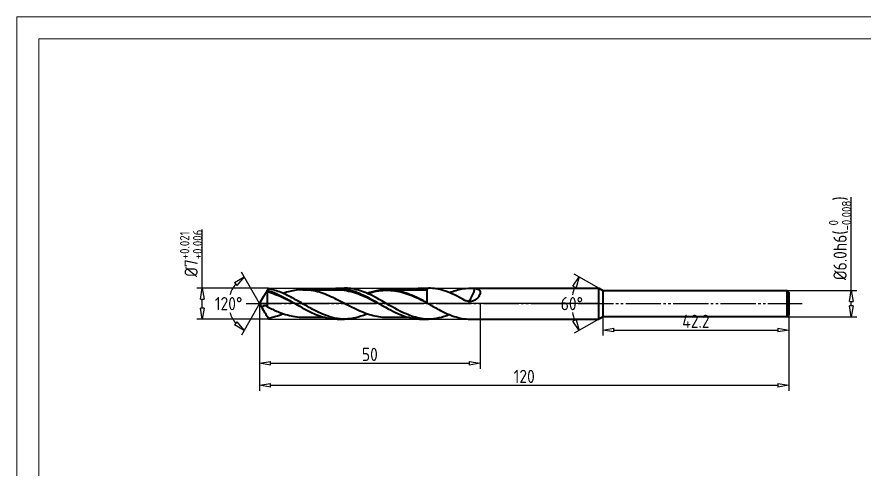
# Model space of a CAD drawing. Header units: millimetres. Extents: x 3803 to 4100, y 1247 to 1457.
# Drawn here: x 3808 to 4000.1, y 1349 to 1451.5 of the extents above; entities that cross this region are included whole.
import ezdxf
from ezdxf.enums import TextEntityAlignment as Align

# ---------------------------------------------------------------- set-up
doc = ezdxf.new("R2010")
doc.units = ezdxf.units.MM
doc.linetypes.add('JIS_09_08', pattern=[10.75, 8, -0.55, 0.55, -0.55, 0.55, -0.55])
for name, color, linetype in [('中心线', 2, 'JIS_09_08'), ('图框', 7, 'Continuous'), ('标注', 3, 'Continuous')]:
    doc.layers.add(name, color=color, linetype=linetype)
doc.layers.add('轮廓', color=4, linetype='Continuous', lineweight=35)
doc.styles.add('工程字', font='gbenor.shx', dxfattribs={"bigfont": 'gbcbig.shx'})
doc.styles.add('样式 1', font='simsunb.ttf')
doc.dimstyles.new('ZQH', dxfattribs={"dimtxt": 3, "dimasz": 2.5, "dimexe": 1.25, "dimexo": 0, "dimgap": 0.5, "dimtad": 1, "dimdec": 3, "dimdsep": 46, "dimtxsty": '工程字', "dimblk": 'CLOSEDBLANK', "dimcen": -0.8, "dimclrd": 3, "dimclre": 3, "dimclrt": 3, "dimadec": 1, "dimazin": 2, "dimtfac": 1, "dimtdec": 3, "dimtofl": 0, "dimtmove": 0, "dimatfit": 3, "dimldrblk": 'CLOSEDBLANK', "dimfxl": 1, "dimtolj": 1, "dimtzin": 0, "dimarcsym": 0})
doc.dimstyles.new('ZQV', dxfattribs={"dimtxt": 3, "dimasz": 2.5, "dimexe": 1.25, "dimexo": 0, "dimgap": 0.5, "dimtad": 1, "dimtih": 1, "dimtoh": 1, "dimdec": 3, "dimdsep": 46, "dimtxsty": '工程字', "dimblk": 'CLOSEDBLANK', "dimcen": -0.8, "dimclrd": 3, "dimclre": 3, "dimclrt": 3, "dimadec": 1, "dimazin": 2, "dimtfac": 1, "dimtdec": 3, "dimtofl": 0, "dimtmove": 0, "dimatfit": 3, "dimldrblk": 'CLOSEDBLANK', "dimfxl": 1, "dimtolj": 1, "dimtzin": 0, "dimarcsym": 0})

# ---------------------------------------------------------------- blocks, each defined once
blk = doc.blocks.new('TYFrame')
at = {"layer": '图框', "lineweight": 9}
for p, q in [((5, 5), (5, 205)), ((5, 205), (292, 205)), ((10, 10), (10, 200)), ((10, 200), (287, 200))]:
    blk.add_line(p, q, dxfattribs=at)
at = {"layer": '图框', "style": '样式 1', "flags": 1}
for tag, height, p in [('被加工材料', 1.2, (258.35, 62.06)), ('工件类型', 1.2, (258.35, 58.88)), ('刀具材料', 1.2, (258.35, 55.95)), ('冷却', 1.2, (258.35, 52.93)), ('涂层', 1.2, (258.35, 49.72)), ('孔公差', 1.2, (258.35, 46.73)), ('通孔', 1.2, (258.35, 43.61)), ('设计', 1.73, (215.5, 38.5)), ('刀具名称', 1.73, (264.42, 38.5)), ('设计日期', 1.73, (215.5, 30)), ('刀具编号', 1.73, (264.42, 30)), ('客户名称', 1.73, (264.42, 23.5)), ('审核', 1.73, (215.5, 21.8)), ('客户编号', 1.73, (264.42, 20)), ('审核日期', 1.73, (215.5, 14)), ('图号', 1.73, (264.42, 14, 30))]:
    blk.add_attdef(tag, text='', height=height, dxfattribs=at).set_placement(p, align=Align.MIDDLE_CENTER)
blk = doc.blocks.new('_ClosedBlank')
at = {"color": 0, "linetype": 'ByBlock', "lineweight": -2}
for p, q in [((-1, 0.167), (0, 0)), ((-1, 0.167), (-1, -0.167)), ((0, 0), (-1, -0.167))]:
    blk.add_line(p, q, dxfattribs=at)
blk = doc.blocks.new('*D7')
at = {"layer": 'Defpoints', "color": 0, "transparency": 16777216}
for p in [(3940.82, 1386.51), (3983.02, 1386.51), (3983.02, 1380.51)]:
    blk.add_point(p, dxfattribs=at)
at = {"layer": '标注', "color": 3, "lineweight": -2, "transparency": 16777216}
for p, q in [((3940.82, 1386.51), (3940.82, 1379.26)), ((3983.02, 1386.51), (3983.02, 1379.26)), ((3943.32, 1380.51), (3980.52, 1380.51))]:
    blk.add_line(p, q, dxfattribs=at)
at = {"layer": '标注', "color": 3, "lineweight": -2, "transparency": 16777216, "xscale": 2.5, "yscale": 2.5, "zscale": 2.5, "rotation": 180}
blk.add_blockref('_ClosedBlank', (3940.82, 1380.51), dxfattribs=at)
at = {"layer": '标注', "color": 3, "lineweight": -2, "transparency": 16777216, "xscale": 2.5, "yscale": 2.5, "zscale": 2.5}
blk.add_blockref('_ClosedBlank', (3983.02, 1380.51), dxfattribs=at)
at = {"layer": '标注', "color": 3, "transparency": 16777216, "insert": (3961.92, 1382.51), "char_height": 3, "attachment_point": 5, "style": '工程字'}
blk.add_mtext('\\A1;42.2', dxfattribs=at)
blk = doc.blocks.new('*D8')
at = {"layer": 'Defpoints', "color": 0, "transparency": 16777216}
for p in [(3982.15, 1389.51), (3997.15, 1389.51), (3982.15, 1383.51)]:
    blk.add_point(p, dxfattribs=at)
at = {"layer": '标注', "color": 3, "lineweight": -2, "transparency": 16777216}
for p, q in [((3997.15, 1389.51), (3997.15, 1410.64)), ((3982.15, 1389.51), (3998.4, 1389.51)), ((3997.15, 1386.01), (3997.15, 1387.01)), ((3982.15, 1383.51), (3998.4, 1383.51))]:
    blk.add_line(p, q, dxfattribs=at)
at = {"layer": '标注', "color": 3, "lineweight": -2, "transparency": 16777216, "xscale": 2.5, "yscale": 2.5, "zscale": 2.5}
for p, rotation in [((3997.15, 1389.51), 90), ((3997.15, 1383.51), 270)]:
    blk.add_blockref('_ClosedBlank', p, dxfattribs=dict(at, rotation=rotation))
at = {"layer": '标注', "color": 3, "transparency": 16777216, "insert": (3994.62, 1401.33), "char_height": 3, "attachment_point": 5, "rotation": 90, "style": '工程字'}
blk.add_mtext('\\A1;%%C6.0h6({\\H0.7x;\\S 0^ -0.008;})', dxfattribs=at)
blk = doc.blocks.new('*D9')
at = {"layer": 'Defpoints', "color": 0, "transparency": 16777216}
for p in [(3934, 1388.63), (3939.95, 1390.01), (3940.82, 1389.51), (3939.95, 1383.01), (3940.82, 1383.51)]:
    blk.add_point(p, dxfattribs=at)
at = {"layer": '标注', "color": 3, "lineweight": -2, "transparency": 16777216}
for p, q in [((3939.95, 1390.01), (3934.37, 1393.23)), ((3939.95, 1383.01), (3934.37, 1379.79))]:
    blk.add_line(p, q, dxfattribs=at)
for start, end in [(161.7653, 170.5617), (189.4383, 198.2347)]:
    blk.add_arc((3946.01, 1386.51), 12.2, start, end, dxfattribs=at)
at = {"layer": '标注', "color": 3, "lineweight": -2, "transparency": 16777216, "xscale": 2.5, "yscale": 2.5, "zscale": 2.5}
for p, rotation in [((3935.45, 1392.61), 65.88265104258832), ((3935.45, 1380.41), 294.1173489574117)]:
    blk.add_blockref('_ClosedBlank', p, dxfattribs=dict(at, rotation=rotation))
at = {"layer": '标注', "color": 3, "transparency": 16777216, "insert": (3933.82, 1386.51), "char_height": 3, "attachment_point": 5, "style": '工程字'}
blk.add_mtext('\\A1;60°', dxfattribs=at)
blk = doc.blocks.new('*D10')
at = {"layer": 'Defpoints', "color": 0, "transparency": 16777216}
for p in [(3863.02, 1386.51), (3913.02, 1386.51), (3913.02, 1373.01)]:
    blk.add_point(p, dxfattribs=at)
at = {"layer": '标注', "color": 3, "lineweight": -2, "transparency": 16777216}
for p, q in [((3863.02, 1386.51), (3863.02, 1371.76)), ((3913.02, 1386.51), (3913.02, 1371.76)), ((3865.52, 1373.01), (3910.52, 1373.01))]:
    blk.add_line(p, q, dxfattribs=at)
at = {"layer": '标注', "color": 3, "lineweight": -2, "transparency": 16777216, "xscale": 2.5, "yscale": 2.5, "zscale": 2.5, "rotation": 180}
blk.add_blockref('_ClosedBlank', (3863.02, 1373.01), dxfattribs=at)
at = {"layer": '标注', "color": 3, "lineweight": -2, "transparency": 16777216, "xscale": 2.5, "yscale": 2.5, "zscale": 2.5}
blk.add_blockref('_ClosedBlank', (3913.02, 1373.01), dxfattribs=at)
at = {"layer": '标注', "color": 3, "transparency": 16777216, "insert": (3888.02, 1375.01), "char_height": 3, "attachment_point": 5, "style": '工程字'}
blk.add_mtext('\\A1;50', dxfattribs=at)
blk = doc.blocks.new('*D11')
at = {"layer": 'Defpoints', "color": 0, "transparency": 16777216}
for p in [(3863.02, 1386.51), (3983.02, 1386.51), (3983.02, 1368.01)]:
    blk.add_point(p, dxfattribs=at)
at = {"layer": '标注', "color": 3, "lineweight": -2, "transparency": 16777216}
for p, q in [((3863.02, 1386.51), (3863.02, 1366.76)), ((3983.02, 1386.51), (3983.02, 1366.76)), ((3865.52, 1368.01), (3980.52, 1368.01))]:
    blk.add_line(p, q, dxfattribs=at)
at = {"layer": '标注', "color": 3, "lineweight": -2, "transparency": 16777216, "xscale": 2.5, "yscale": 2.5, "zscale": 2.5, "rotation": 180}
blk.add_blockref('_ClosedBlank', (3863.02, 1368.01), dxfattribs=at)
at = {"layer": '标注', "color": 3, "lineweight": -2, "transparency": 16777216, "xscale": 2.5, "yscale": 2.5, "zscale": 2.5}
blk.add_blockref('_ClosedBlank', (3983.02, 1368.01), dxfattribs=at)
at = {"layer": '标注', "color": 3, "transparency": 16777216, "insert": (3923.02, 1370.01), "char_height": 3, "attachment_point": 5, "style": '工程字'}
blk.add_mtext('\\A1;120', dxfattribs=at)
blk = doc.blocks.new('*D12')
at = {"layer": 'Defpoints', "color": 0, "transparency": 16777216}
for p in [(3865.04, 1390.01), (3850.02, 1383.01), (3865.04, 1383.01)]:
    blk.add_point(p, dxfattribs=at)
at = {"layer": '标注', "color": 3, "lineweight": -2, "transparency": 16777216}
for p, q in [((3850.02, 1390.01), (3850.02, 1403.35)), ((3865.04, 1390.01), (3848.77, 1390.01)), ((3850.02, 1385.51), (3850.02, 1387.51)), ((3865.04, 1383.01), (3848.77, 1383.01))]:
    blk.add_line(p, q, dxfattribs=at)
at = {"layer": '标注', "color": 3, "lineweight": -2, "transparency": 16777216, "xscale": 2.5, "yscale": 2.5, "zscale": 2.5}
for p, rotation in [((3850.02, 1390.01), 90), ((3850.02, 1383.01), 270)]:
    blk.add_blockref('_ClosedBlank', p, dxfattribs=dict(at, rotation=rotation))
at = {"layer": '标注', "color": 3, "transparency": 16777216, "insert": (3847.51, 1397.93), "char_height": 3, "attachment_point": 5, "rotation": 90, "style": '工程字'}
blk.add_mtext('\\A1;%%C7{\\H0.7x;\\S+0.021^ +0.006;}', dxfattribs=at)
blk = doc.blocks.new('*D13')
at = {"layer": 'Defpoints', "color": 0, "transparency": 16777216}
for p in [(3856.43, 1388.91), (3863.03, 1386.53), (3863.02, 1386.51), (3863.02, 1386.51), (3863.03, 1386.49)]:
    blk.add_point(p, dxfattribs=at)
at = {"layer": '标注', "color": 3, "lineweight": -2, "transparency": 16777216}
for q in [(3858.89, 1393.66), (3858.89, 1379.36)]:
    blk.add_line((3863.02, 1386.51), q, dxfattribs=at)
for start, end in [(140.554, 163.4141), (196.5859, 219.446)]:
    blk.add_arc((3863.02, 1386.51), 7.01, start, end, dxfattribs=at)
at = {"layer": '标注', "color": 3, "lineweight": -2, "transparency": 16777216, "xscale": 2.5, "yscale": 2.5, "zscale": 2.5}
for p, rotation in [((3859.51, 1392.58), 40.27702422499649), ((3859.51, 1380.44), 319.7229757750035)]:
    blk.add_blockref('_ClosedBlank', p, dxfattribs=dict(at, rotation=rotation))
at = {"layer": '标注', "color": 3, "transparency": 16777216, "insert": (3856.01, 1386.51), "char_height": 3, "attachment_point": 5, "style": '工程字'}
blk.add_mtext('\\A1;120°', dxfattribs=at)

msp = doc.modelspace()

# ---------------------------------------------------------------- linework, layer by layer
at = {"color": 2}
msp.add_lwpolyline([(3863.0166, 1386.5096), (3865.0373, 1390.0096), (3939.9505, 1390.0096), (3939.9505, 1386.5096)], close=True, dxfattribs=at)
at = {"color": 2, "extrusion": (0, -1.22465e-16, -1)}
msp.add_lwpolyline([(-3863.0166, 1386.5096), (-3865.0373, 1383.0096), (-3939.9505, 1383.0096), (-3939.9505, 1386.5096)], close=True, dxfattribs=at)
at = {"layer": '中心线'}
msp.add_line((3860.0166, 1386.5096), (3986.0166, 1386.5096), dxfattribs=at)
at = {"layer": '轮廓', "lineweight": 35}
for p, q in [((3865.0373, 1389.4496), (3865.0373, 1389.858)), ((3872.8279, 1389.6596), (3880.6054, 1389.6596)), ((3880.6054, 1390.0096), (3882.2917, 1390.0096)), ((3891.8728, 1389.6596), (3899.6503, 1389.6596)), ((3899.6503, 1390.0096), (3901.3366, 1390.0096)), ((3901.0373, 1386.6326), (3901.0373, 1389.9184)), ((3910.7727, 1390.0096), (3939.9505, 1390.0096)), ((3939.9505, 1383.0096), (3939.9505, 1390.0096)), ((3863.0166, 1386.5096), (3863.9866, 1388.1898)), ((3863.0166, 1386.5096), (3863.9866, 1384.8294)), ((3877.8712, 1383.3596), (3872.8279, 1383.3596)), ((3880.6054, 1383.0096), (3882.2917, 1383.0096)), ((3896.9161, 1383.3596), (3891.8728, 1383.3596)), ((3899.6503, 1383.0096), (3901.3366, 1383.0096)), ((3910.7727, 1383.0096), (3939.9505, 1383.0096))]:
    msp.add_line(p, q, dxfattribs=at)
at = {"layer": '轮廓'}
for p, q in [((3940.8166, 1389.5096), (3940.8166, 1383.5096)), ((3982.5166, 1389.5096), (3982.5166, 1383.5096))]:
    msp.add_line(p, q, dxfattribs=at)
msp.add_lwpolyline([(3939.9505, 1383.0096), (3939.9505, 1390.0096), (3940.8166, 1389.5096), (3982.5166, 1389.5096), (3983.0166, 1389.0096), (3983.0166, 1384.0096), (3982.5166, 1383.5096), (3940.8166, 1383.5096), (3939.9505, 1383.0096)], dxfattribs=at)
at = {"layer": '轮廓', "lineweight": 35}
for points, knots in [([(3865.0373, 1389.858), (3864.8926, 1389.6204), (3864.7203, 1389.3486), (3864.3266, 1388.7393), (3864.145, 1388.4608), (3863.9994, 1388.2118), (3863.9929, 1388.2007), (3863.9866, 1388.1898)], [1.75989392, 1.75989392, 1.75989392, 1.75989392, 2.52677068, 2.52677068, 3.23344726, 3.23344726, 3.26695379, 3.26695379, 3.26695379, 3.26695379]), ([(3864.8352, 1389.2111), (3864.9028, 1389.2934), (3864.9702, 1389.3729), (3865.0373, 1389.4496), (3865.0373, 1389.4496), (3865.0373, 1389.4496)], [0, 0, 0, 0, 0.419069061, 0.419069061, 0.419119242, 0.419119242, 0.419119242, 0.419119242]), ([(3864.8352, 1385.7231), (3864.8352, 1385.9267), (3864.8352, 1386.1355), (3864.8352, 1386.7561), (3864.8352, 1387.166), (3864.8352, 1387.8971), (3864.8352, 1388.2177), (3864.8352, 1388.783), (3864.8352, 1389.0235), (3864.8352, 1389.2111)], [0.59677313, 0.59677313, 0.59677313, 0.59677313, 1.23053009, 1.23053009, 2.46106018, 2.46106018, 3.55523514, 3.55523514, 4.64941009, 4.64941009, 4.64941009, 4.64941009]), ([(3864.8352, 1389.2111), (3866.0296, 1388.8919), (3867.2239, 1388.4116), (3868.4183, 1387.85), (3869.3065, 1387.4324), (3870.1947, 1386.971), (3871.0829, 1386.5095)], [0.13162375, 0.13162375, 0.13162375, 0.13162375, 0.72267272, 0.72267272, 0.72267272, 1.16222734, 1.16222734, 1.16222734, 1.16222734]), ([(3887.398, 1384.1795), (3887.3253, 1384.1482), (3887.2525, 1384.1173), (3885.5861, 1383.423), (3884.0515, 1383.0362), (3880.8647, 1382.9857), (3879.3301, 1383.324), (3876.5654, 1384.4137), (3875.418, 1385.0088), (3873.0755, 1386.3213), (3871.9281, 1387.0109), (3869.7991, 1388.173), (3868.8547, 1388.6457), (3866.9393, 1389.4131), (3865.9949, 1389.6971), (3865.0373, 1389.858)], [25.88388599, 25.88388599, 25.88388599, 25.88388599, 26.13650789, 26.13650789, 31.65628397, 31.65628397, 37.17606004, 37.17606004, 41.23346363, 41.23346363, 45.29086721, 45.29086721, 48.60837708, 48.60837708, 51.92569295, 51.92569295, 51.92569295, 51.92569295]), ([(3865.0373, 1389.4496), (3866.6306, 1388.9504), (3868.1652, 1388.1662), (3871.352, 1386.37), (3872.8866, 1385.4286), (3875.6513, 1384.0765), (3876.7987, 1383.62), (3878.8599, 1383.1188), (3879.7316, 1383.0097), (3880.6054, 1383.0097)], [0.000194, 0.000194, 0.000194, 0.000194, 5.51977593, 5.51977593, 11.03955187, 11.03955187, 15.0969554, 15.0969554, 18.17997671, 18.17997671, 18.17997671, 18.17997671]), ([(3891.8728, 1383.3596), (3891.4273, 1383.3596), (3890.981, 1383.3851), (3889.3599, 1383.57), (3888.2126, 1383.8729), (3886.4586, 1384.5247), (3885.879, 1384.7706), (3884.1251, 1385.5765), (3882.9777, 1386.1857), (3880.6352, 1387.398), (3879.4878, 1387.9756), (3877.1453, 1388.9331), (3875.9979, 1389.2929), (3873.6554, 1389.687), (3872.508, 1389.713), (3870.335, 1389.438), (3869.3504, 1389.1884), (3868.353, 1388.8397)], [-31.04730285, -31.04730285, -31.04730285, -31.04730285, -29.5265426, -29.5265426, -25.56667452, -25.56667452, -23.59682703, -23.59682703, -19.63695895, -19.63695895, -15.67709087, -15.67709087, -11.71722279, -11.71722279, -7.75735472, -7.75735472, -4.37067327, -4.37067327, -4.37067327, -4.37067327]), ([(3877.8712, 1389.6596), (3877.9041, 1389.6679), (3877.937, 1389.676), (3879.5634, 1390.0715), (3881.098, 1390.1148), (3884.2848, 1389.4941), (3885.8194, 1388.8545), (3889.0063, 1387.196), (3890.5409, 1386.2422), (3893.6346, 1384.553), (3895.0855, 1383.8668), (3897.62, 1383.1582), (3898.6307, 1383.0097), (3899.6503, 1383.0096)], [14.98285356, 14.98285356, 14.98285356, 14.98285356, 15.0969554, 15.0969554, 20.61673133, 20.61673133, 26.13650727, 26.13650727, 31.6562832, 31.6562832, 36.85343962, 36.85343962, 40.43589965, 40.43589965, 40.43589965, 40.43589965]), ([(3880.6054, 1389.6587), (3881.3204, 1389.6584), (3882.0354, 1389.5932), (3882.7505, 1389.4644), (3883.9448, 1389.2494), (3885.1391, 1388.8579), (3886.3335, 1388.355), (3887.5278, 1387.852), (3888.7222, 1387.2396), (3889.9165, 1386.6194), (3889.987, 1386.5828), (3890.0574, 1386.5462), (3890.1278, 1386.5096)], [2.73302363, 2.73302363, 2.73302363, 2.73302363, 3.08686861, 3.08686861, 3.08686861, 3.67791758, 3.67791758, 3.67791758, 4.26896655, 4.26896655, 4.26896655, 4.30381995, 4.30381995, 4.30381995, 4.30381995]), ([(3906.0547, 1384.0171), (3905.6503, 1383.8532), (3905.244, 1383.7052), (3903.2404, 1383.0743), (3901.7058, 1382.8962), (3898.9411, 1383.2164), (3897.7937, 1383.5412), (3895.029, 1384.661), (3893.4944, 1385.5396), (3890.3076, 1387.3793), (3888.773, 1388.2683), (3886.0083, 1389.4203), (3884.8609, 1389.7624), (3883.2195, 1389.979), (3882.7546, 1390.0096), (3882.2917, 1390.0096)], [4.09878089, 4.09878089, 4.09878089, 4.09878089, 5.51977608, 5.51977608, 11.03955215, 11.03955215, 15.09695574, 15.09695574, 20.61673181, 20.61673181, 26.13650789, 26.13650789, 30.19391148, 30.19391148, 31.82239288, 31.82239288, 31.82239288, 31.82239288]), ([(3901.0373, 1386.6955), (3899.7447, 1387.366), (3898.484, 1388.0065), (3895.8987, 1389.0396), (3894.638, 1389.4055), (3892.1741, 1389.7135), (3891.0268, 1389.6856), (3889.03, 1389.3467), (3888.2164, 1389.1259), (3887.398, 1388.8397)], [0, 0, 0, 0, 4.37015062, 4.37015062, 8.74030123, 8.74030123, 12.70016924, 12.70016924, 15.49098011, 15.49098011, 15.49098011, 15.49098011]), ([(3887.5055, 1388.7924), (3888.3578, 1389.0761), (3889.21, 1389.2926), (3890.0623, 1389.4205), (3891.2663, 1389.6012), (3892.4704, 1389.6044), (3893.6744, 1389.4295), (3894.8784, 1389.2546), (3896.0825, 1388.9023), (3897.2865, 1388.4321), (3898.3951, 1387.9992), (3899.5036, 1387.4679), (3900.6121, 1386.9154)], [4.09843355, 4.09843355, 4.09843355, 4.09843355, 4.52018769, 4.52018769, 4.52018769, 5.11603434, 5.11603434, 5.11603434, 5.711881, 5.711881, 5.711881, 6.260459, 6.260459, 6.260459, 6.260459]), ([(3899.6503, 1389.6589), (3899.9888, 1389.6592), (3900.3272, 1389.6448), (3900.6657, 1389.6155), (3900.7896, 1389.6048), (3900.9134, 1389.5921), (3901.0373, 1389.5775)], [5.874616325, 5.874616325, 5.874616325, 5.874616325, 6.042113465, 6.042113465, 6.042113465, 6.10341091, 6.10341091, 6.10341091, 6.10341091]), ([(3909.5553, 1387.2566), (3907.9618, 1388.1553), (3906.4272, 1388.9414), (3903.6517, 1389.8154), (3902.502, 1390.0095), (3901.3367, 1390.0096)], [0, 0, 0, 0, 5.51977608, 5.51977608, 9.61457597, 9.61457597, 9.61457597, 9.61457597]), ([(3906.0547, 1389.002), (3906.0678, 1389.0073), (3906.0808, 1389.0126), (3907.0512, 1389.4033), (3907.9953, 1389.6896), (3909.9098, 1390.0165), (3910.8539, 1390.0526), (3911.8112, 1389.9584)], [47.84061051, 47.84061051, 47.84061051, 47.84061051, 47.88589831, 47.88589831, 51.20198933, 51.20198933, 54.51808036, 54.51808036, 54.51808036, 54.51808036]), ([(3911.8112, 1389.9584), (3911.8367, 1389.9559), (3911.8618, 1389.9532), (3912.0064, 1389.9366), (3912.1175, 1389.9185), (3912.3082, 1389.875), (3912.401, 1389.8476), (3912.5685, 1389.7788), (3912.6433, 1389.7373), (3912.8, 1389.6229), (3912.8825, 1389.5298), (3912.9908, 1389.3048), (3913.0166, 1389.1724), (3913.0166, 1388.9037), (3912.9908, 1388.746), (3912.8825, 1388.4202), (3912.8, 1388.2523), (3912.6433, 1388.0072), (3912.5685, 1387.9057), (3912.401, 1387.7123), (3912.3082, 1387.6206), (3912.1175, 1387.4563), (3912.0064, 1387.3742), (3911.7669, 1387.2277), (3911.6386, 1387.1633), (3911.3722, 1387.0594), (3911.234, 1387.0196), (3910.9567, 1386.9675), (3910.8176, 1386.955), (3910.6832, 1386.955), (3910.5488, 1386.955), (3910.4098, 1386.9675), (3910.1325, 1387.0196), (3909.9942, 1387.0594), (3909.7555, 1387.1526), (3909.6529, 1387.2015), (3909.5553, 1387.2566)], [8.15222757, 8.15222757, 8.15222757, 8.15222757, 8.23573243, 8.23573243, 8.63894761, 8.63894761, 9.0059442, 9.0059442, 9.37294078, 9.37294078, 9.95603557, 9.95603557, 10.53913035, 10.53913035, 11.12222513, 11.12222513, 11.70531991, 11.70531991, 12.07231649, 12.07231649, 12.43931308, 12.43931308, 12.84252826, 12.84252826, 13.24574344, 13.24574344, 13.64895861, 13.64895861, 14.05217379, 14.05217379, 14.05217379, 14.45538897, 14.45538897, 14.85860415, 14.85860415, 15.17831447, 15.17831447, 15.17831447, 15.17831447]), ([(3910.3015, 1386.9882), (3910.3361, 1387.0122), (3910.4829, 1387.1253), (3910.8716, 1387.5399), (3911.27, 1388.2322), (3911.5297, 1388.8827), (3911.6922, 1389.3617), (3911.7759, 1389.7233), (3911.8112, 1389.9584)], [1.70114556, 1.70114556, 1.70114556, 1.70114556, 1.7951958, 2.0943951, 2.6927937, 2.84239335, 2.991993, 3.34694012, 3.34694012, 3.34694012, 3.34694012]), ([(3901.0373, 1386.6326), (3901.9017, 1386.1338), (3902.7597, 1385.6349), (3904.8022, 1384.5454), (3905.9496, 1384.0089), (3908.355, 1383.222), (3909.554, 1383.0097), (3910.7727, 1383.0096)], [41.94313983, 41.94313983, 41.94313983, 41.94313983, 44.96115333, 44.96115333, 49.01855692, 49.01855692, 53.293656, 53.293656, 53.293656, 53.293656]), ([(3865.0373, 1383.1612), (3864.8983, 1383.3896), (3864.758, 1383.6108), (3864.4306, 1384.1201), (3864.2454, 1384.402), (3863.9225, 1384.929), (3863.7862, 1385.1799), (3863.6869, 1385.5276), (3863.678, 1385.6533), (3863.7364, 1385.8665), (3863.7923, 1385.9466), (3863.9463, 1386.0758), (3864.0577, 1386.119), (3864.3238, 1386.115), (3864.4684, 1386.0555), (3864.666, 1385.9014), (3864.7222, 1385.8488), (3864.7773, 1385.789)], [1.77400033, 1.77400033, 1.77400033, 1.77400033, 2.59763365, 2.59763365, 3.78664024, 3.78664024, 5.23399409, 5.23399409, 6.16105947, 6.16105947, 6.98671102, 6.98671102, 8.00241434, 8.00241434, 9.15212421, 9.15212421, 9.62123275, 9.62123275, 9.62123275, 9.62123275]), ([(3872.8279, 1383.3596), (3872.6874, 1383.3596), (3872.5468, 1383.3621), (3871.2347, 1383.4095), (3870.0874, 1383.6269), (3868.3335, 1384.175), (3867.7538, 1384.391), (3866.3899, 1384.9604), (3865.6161, 1385.3302), (3864.8352, 1385.7231)], [32.00343349, 32.00343349, 32.00343349, 32.00343349, 32.4793362, 32.4793362, 36.43920421, 36.43920421, 38.40905167, 38.40905167, 41.05019806, 41.05019806, 41.05019806, 41.05019806])]:
    msp.add_open_spline(points, degree=3, knots=knots, dxfattribs=at)
for points in [[(3896.9161, 1389.6596), (3898.2998, 1390.0077), (3899.6473, 1390.1004), (3901.0373, 1389.9184)], [(3864.7773, 1385.789), (3864.7968, 1385.7679), (3864.8161, 1385.7459), (3864.8352, 1385.7231)], [(3868.353, 1384.1795), (3867.2419, 1383.7009), (3866.1504, 1383.3482), (3865.0373, 1383.1612)]]:
    msp.add_open_spline(points, degree=3, dxfattribs=at)

# ---------------------------------------------------------------- block references
at = {"color": 0}
msp.add_blockref('TYFrame', (3803.0166, 1246.5096), dxfattribs=at)

# ---------------------------------------------------------------- dimensions: what is measured, and where the dimension line sits
at = {"layer": '标注'}
dim = msp.add_linear_dim(base=(3850.0166, 1383.0096), p1=(3865.0373, 1390.0096), p2=(3865.0373, 1383.0096), angle=89.999998, text='%%C<>{\\H0.7x;\\S+0.021^ +0.006;}', dimstyle='ZQH', dxfattribs=at)
dim.commit()
dim.dimension.update_dxf_attribs({"geometry": '*D12', "text_midpoint": (3850.0166, 1397.928), "dimtype": 128})
dim = msp.add_linear_dim(base=(3997.1505, 1389.5096), p1=(3982.1505, 1383.5096), p2=(3982.1505, 1389.5096), angle=270.000002, text='%%C6.0h6({\\H0.7x;\\S 0^ -0.008;})', dimstyle='ZQH', override={"dimtol": 1, "dimtp": 0, "dimtm": 0.008, "dimtdec": 1}, dxfattribs=at)
dim.commit()
dim.dimension.update_dxf_attribs({"geometry": '*D8', "text_midpoint": (3997.1505, 1401.3272), "dimtype": 128})
dim = msp.add_angular_dim_2l(base=(3856.43267, 1388.90594), line1=((3863.01656, 1386.5096), (3863.02656, 1386.49228)), line2=((3863.01656, 1386.5096), (3863.02656, 1386.52692)), dimstyle='ZQV', dxfattribs=at)
dim.commit()
dim.dimension.update_dxf_attribs({"geometry": '*D13', "text_midpoint": (3856.01013, 1386.5096)})
dim = msp.add_angular_dim_2l(base=(3934.0018, 1388.6274), line1=((3939.9505, 1390.0096), (3940.8166, 1389.5096)), line2=((3939.9505, 1383.0096), (3940.8166, 1383.5096)), text='60°', dimstyle='ZQV', dxfattribs=at)
dim.commit()
dim.dimension.update_dxf_attribs({"geometry": '*D9', "text_midpoint": (3933.8166, 1386.5096), "dimtype": 130})
for base, p1, p2, picture, middle in [((3913.0166, 1373.0096), (3863.0166, 1386.5096), (3913.0166, 1386.5096), '*D10', (3888.0166, 1375.0096)), ((3983.0166, 1368.0096), (3863.0166, 1386.5096), (3983.0166, 1386.5096), '*D11', (3923.0166, 1370.0096)), ((3983.0166, 1380.5096), (3940.8166, 1386.5096), (3983.0166, 1386.5096), '*D7', (3961.9166, 1382.5096))]:
    dim = msp.add_linear_dim(base=base, p1=p1, p2=p2, dimstyle='ZQH', dxfattribs=at)
    dim.commit()
    dim.dimension.update_dxf_attribs({"geometry": picture, "text_midpoint": middle})

doc.saveas('drawing.dxf')
